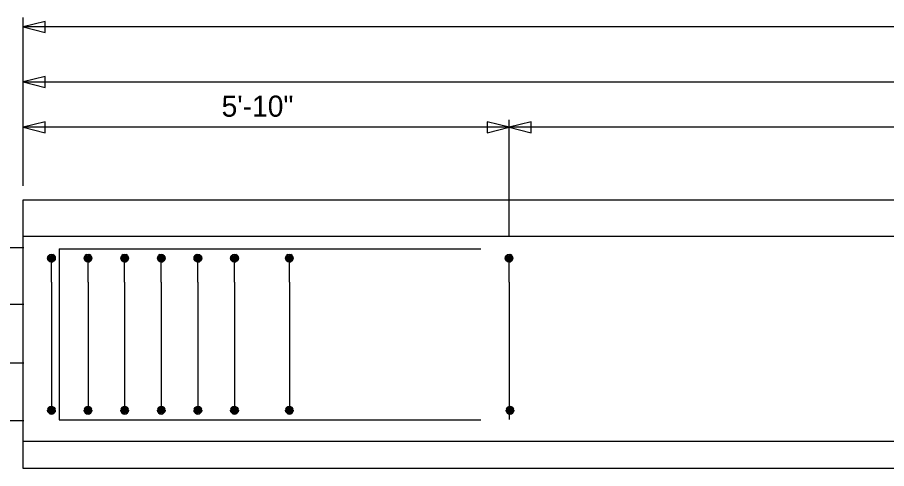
# Model space of a CAD drawing. Extents: x -0.5 to 35.3, y -1.7 to 25.9.
# Drawn here: x 3.32 to 9.26, y 9.51 to 12.58 of the extents above; entities that cross this region are included whole.
import ezdxf

# ---------------------------------------------------------------- set-up
doc = ezdxf.new("R2010")
doc.units = 0
for name, color, linetype in [('Arrowhead Terminators CELL', 7, 'Continuous'), ('P_SMU_Concrete_Girder', 7, 'Continuous'), ('P_SMU_Rebar_S_Bar', 7, 'Continuous'), ('SMU_Dimension Lines', 7, 'Continuous'), ('SMU_Text', 7, 'Continuous')]:
    doc.layers.add(name, color=color, linetype=linetype)

msp = doc.modelspace()

# ---------------------------------------------------------------- linework, layer by layer
at = {"layer": 'Arrowhead Terminators CELL'}
for points in [[(3.3586, 12.5195), (3.5086, 12.482), (3.5086, 12.557)], [(3.3586, 12.1445), (3.5086, 12.107), (3.5086, 12.182)], [(3.3586, 11.8356), (3.5086, 11.7981), (3.5086, 11.8731)], [(6.6772, 11.8356), (6.5272, 11.8731), (6.5272, 11.7981)], [(6.6772, 11.8356), (6.8272, 11.7981), (6.8272, 11.8731)]]:
    msp.add_lwpolyline(points, close=True, dxfattribs=at)
at = {"layer": 'P_SMU_Concrete_Girder'}
for p, q in [((3.3586, 11.3409), (20.9889, 11.3409)), ((3.3586, 9.5075), (3.3586, 11.3409)), ((15.2036, 11.0909), (3.3586, 11.0909)), ((3.3586, 9.695), (15.2036, 9.695)), ((15.2036, 9.5075), (3.3586, 9.5075))]:
    msp.add_line(p, q, dxfattribs=at)
at = {"layer": 'P_SMU_Rebar_S_Bar'}
for p, q in [((3.364, 11.0143), (2.989, 11.0143)), ((3.604, 11.0073), (6.4837, 11.0073)), ((3.604, 11.0073), (3.604, 9.8411)), ((3.552, 10.7784), (3.552, 10.9429)), ((3.802, 10.7784), (3.802, 10.9429)), ((4.052, 10.7784), (4.052, 10.9429)), ((4.302, 10.7784), (4.302, 10.9429)), ((4.552, 10.7784), (4.552, 10.9429)), ((4.8019, 10.7784), (4.8019, 10.9429)), ((5.1768, 10.7784), (5.1768, 10.9429)), ((6.6772, 10.7784), (6.6772, 10.9429)), ((3.552, 10.7784), (3.552, 9.9055)), ((3.802, 10.7784), (3.802, 9.9055)), ((4.052, 10.7784), (4.052, 9.9055)), ((4.302, 10.7784), (4.302, 9.9055)), ((4.552, 10.7784), (4.552, 9.9055)), ((4.8019, 10.7784), (4.8019, 9.9055)), ((5.1768, 10.7784), (5.1768, 9.9055)), ((6.6772, 10.7784), (6.6772, 9.843)), ((3.364, 10.6259), (2.989, 10.6259)), ((3.364, 10.2259), (2.989, 10.2259)), ((3.364, 9.8343), (2.989, 9.8343)), ((3.604, 9.8411), (6.4837, 9.8411))]:
    msp.add_line(p, q, dxfattribs=at)
for points in [[(3.552, 10.9693), (3.5621, 10.9673), (3.5707, 10.9616), (3.5764, 10.953), (3.5784, 10.9429), (3.5764, 10.9328), (3.5707, 10.9242), (3.5621, 10.9185), (3.552, 10.9165), (3.5419, 10.9185), (3.5333, 10.9242), (3.5276, 10.9328), (3.5256, 10.9429), (3.5276, 10.953), (3.5333, 10.9616), (3.5418, 10.9673), (3.552, 10.9693), (3.552, 10.9429), (3.552, 10.9165), (3.5621, 10.9185), (3.552, 10.9429), (3.5707, 10.9242), (3.5764, 10.9328), (3.552, 10.9429), (3.5784, 10.9429), (3.5764, 10.953), (3.552, 10.9429), (3.5707, 10.9616), (3.5621, 10.9673), (3.552, 10.9429), (3.5418, 10.9673), (3.5333, 10.9616), (3.552, 10.9429), (3.5276, 10.953), (3.5256, 10.9429), (3.552, 10.9429), (3.5276, 10.9328), (3.5333, 10.9242), (3.552, 10.9429), (3.5419, 10.9185)], [(3.802, 10.9693), (3.812, 10.9673), (3.8206, 10.9616), (3.8264, 10.953), (3.8284, 10.9429), (3.8264, 10.9328), (3.8206, 10.9242), (3.8121, 10.9185), (3.802, 10.9165), (3.7919, 10.9185), (3.7833, 10.9242), (3.7775, 10.9328), (3.7755, 10.9429), (3.7775, 10.953), (3.7832, 10.9616), (3.7918, 10.9673), (3.802, 10.9693), (3.802, 10.9429), (3.802, 10.9165), (3.8121, 10.9185), (3.802, 10.9429), (3.8206, 10.9242), (3.8264, 10.9328), (3.802, 10.9429), (3.8284, 10.9429), (3.8264, 10.953), (3.802, 10.9429), (3.8206, 10.9616), (3.812, 10.9673), (3.802, 10.9429), (3.7918, 10.9673), (3.7832, 10.9616), (3.802, 10.9429), (3.7775, 10.953), (3.7755, 10.9429), (3.802, 10.9429), (3.7775, 10.9328), (3.7833, 10.9242), (3.802, 10.9429), (3.7919, 10.9185)], [(4.052, 10.9693), (4.0621, 10.9673), (4.0707, 10.9616), (4.0764, 10.953), (4.0784, 10.9429), (4.0764, 10.9328), (4.0707, 10.9242), (4.0621, 10.9185), (4.052, 10.9165), (4.0419, 10.9185), (4.0333, 10.9242), (4.0276, 10.9328), (4.0256, 10.9429), (4.0276, 10.953), (4.0333, 10.9616), (4.0418, 10.9673), (4.052, 10.9693), (4.052, 10.9429), (4.052, 10.9165), (4.0621, 10.9185), (4.052, 10.9429), (4.0707, 10.9242), (4.0764, 10.9328), (4.052, 10.9429), (4.0784, 10.9429), (4.0764, 10.953), (4.052, 10.9429), (4.0707, 10.9616), (4.0621, 10.9673), (4.052, 10.9429), (4.0418, 10.9673), (4.0333, 10.9616), (4.052, 10.9429), (4.0276, 10.953), (4.0256, 10.9429), (4.052, 10.9429), (4.0276, 10.9328), (4.0333, 10.9242), (4.052, 10.9429), (4.0419, 10.9185)], [(4.302, 10.9693), (4.312, 10.9673), (4.3206, 10.9616), (4.3264, 10.953), (4.3284, 10.9429), (4.3264, 10.9328), (4.3206, 10.9242), (4.3121, 10.9185), (4.302, 10.9165), (4.2919, 10.9185), (4.2833, 10.9242), (4.2775, 10.9328), (4.2755, 10.9429), (4.2775, 10.953), (4.2832, 10.9616), (4.2918, 10.9673), (4.302, 10.9693), (4.302, 10.9429), (4.302, 10.9165), (4.3121, 10.9185), (4.302, 10.9429), (4.3206, 10.9242), (4.3264, 10.9328), (4.302, 10.9429), (4.3284, 10.9429), (4.3264, 10.953), (4.302, 10.9429), (4.3206, 10.9616), (4.312, 10.9673), (4.302, 10.9429), (4.2918, 10.9673), (4.2832, 10.9616), (4.302, 10.9429), (4.2775, 10.953), (4.2755, 10.9429), (4.302, 10.9429), (4.2775, 10.9328), (4.2833, 10.9242), (4.302, 10.9429), (4.2919, 10.9185)], [(4.552, 10.9693), (4.562, 10.9673), (4.5706, 10.9616), (4.5764, 10.953), (4.5784, 10.9429), (4.5764, 10.9328), (4.5706, 10.9242), (4.5621, 10.9185), (4.552, 10.9165), (4.5419, 10.9185), (4.5333, 10.9242), (4.5275, 10.9328), (4.5255, 10.9429), (4.5275, 10.953), (4.5332, 10.9616), (4.5418, 10.9673), (4.552, 10.9693), (4.552, 10.9429), (4.552, 10.9165), (4.5621, 10.9185), (4.552, 10.9429), (4.5706, 10.9242), (4.5764, 10.9328), (4.552, 10.9429), (4.5784, 10.9429), (4.5764, 10.953), (4.552, 10.9429), (4.5706, 10.9616), (4.562, 10.9673), (4.552, 10.9429), (4.5418, 10.9673), (4.5332, 10.9616), (4.552, 10.9429), (4.5275, 10.953), (4.5255, 10.9429), (4.552, 10.9429), (4.5275, 10.9328), (4.5333, 10.9242), (4.552, 10.9429), (4.5419, 10.9185)], [(4.8019, 10.9693), (4.812, 10.9673), (4.8206, 10.9616), (4.8264, 10.953), (4.8283, 10.9429), (4.8264, 10.9328), (4.8206, 10.9242), (4.812, 10.9185), (4.8019, 10.9165), (4.7918, 10.9185), (4.7832, 10.9242), (4.7775, 10.9328), (4.7755, 10.9429), (4.7775, 10.953), (4.7832, 10.9616), (4.7918, 10.9673), (4.8019, 10.9693), (4.8019, 10.9429), (4.8019, 10.9165), (4.812, 10.9185), (4.8019, 10.9429), (4.8206, 10.9242), (4.8264, 10.9328), (4.8019, 10.9429), (4.8283, 10.9429), (4.8264, 10.953), (4.8019, 10.9429), (4.8206, 10.9616), (4.812, 10.9673), (4.8019, 10.9429), (4.7918, 10.9673), (4.7832, 10.9616), (4.8019, 10.9429), (4.7775, 10.953), (4.7755, 10.9429), (4.8019, 10.9429), (4.7775, 10.9328), (4.7832, 10.9242), (4.8019, 10.9429), (4.7918, 10.9185)], [(5.1767, 10.9693), (5.1867, 10.9673), (5.1953, 10.9616), (5.2011, 10.953), (5.2031, 10.9429), (5.2011, 10.9328), (5.1953, 10.9242), (5.1868, 10.9185), (5.1767, 10.9165), (5.1666, 10.9185), (5.158, 10.9242), (5.1522, 10.9328), (5.1502, 10.9429), (5.1522, 10.953), (5.158, 10.9616), (5.1665, 10.9673), (5.1767, 10.9693), (5.1767, 10.9429), (5.1767, 10.9165), (5.1868, 10.9185), (5.1767, 10.9429), (5.1953, 10.9242), (5.2011, 10.9328), (5.1767, 10.9429), (5.2031, 10.9429), (5.2011, 10.953), (5.1767, 10.9429), (5.1953, 10.9616), (5.1867, 10.9673), (5.1767, 10.9429), (5.1665, 10.9673), (5.158, 10.9616), (5.1767, 10.9429), (5.1522, 10.953), (5.1502, 10.9429), (5.1767, 10.9429), (5.1522, 10.9328), (5.158, 10.9242), (5.1767, 10.9429), (5.1666, 10.9185)], [(6.6771, 10.9693), (6.6871, 10.9673), (6.6957, 10.9616), (6.7015, 10.953), (6.7035, 10.9429), (6.7015, 10.9328), (6.6957, 10.9242), (6.6872, 10.9185), (6.6771, 10.9165), (6.667, 10.9185), (6.6584, 10.9242), (6.6527, 10.9328), (6.6506, 10.9429), (6.6527, 10.953), (6.6584, 10.9616), (6.6669, 10.9673), (6.6771, 10.9693), (6.6771, 10.9429), (6.6771, 10.9165), (6.6872, 10.9185), (6.6771, 10.9429), (6.6957, 10.9242), (6.7015, 10.9328), (6.6771, 10.9429), (6.7035, 10.9429), (6.7015, 10.953), (6.6771, 10.9429), (6.6957, 10.9616), (6.6871, 10.9673), (6.6771, 10.9429), (6.6669, 10.9673), (6.6584, 10.9616), (6.6771, 10.9429), (6.6527, 10.953), (6.6506, 10.9429), (6.6771, 10.9429), (6.6527, 10.9328), (6.6584, 10.9242), (6.6771, 10.9429), (6.667, 10.9185)], [(3.552, 9.8791), (3.5621, 9.8811), (3.5707, 9.8868), (3.5764, 9.8954), (3.5784, 9.9055), (3.5764, 9.9156), (3.5707, 9.9242), (3.5621, 9.9299), (3.552, 9.9319), (3.5419, 9.9299), (3.5333, 9.9242), (3.5276, 9.9157), (3.5256, 9.9055), (3.5276, 9.8954), (3.5333, 9.8869), (3.5418, 9.8811), (3.552, 9.8791), (3.552, 9.9055), (3.552, 9.9319), (3.5621, 9.9299), (3.552, 9.9055), (3.5707, 9.9242), (3.5764, 9.9156), (3.552, 9.9055), (3.5784, 9.9055), (3.5764, 9.8954), (3.552, 9.9055), (3.5707, 9.8868), (3.5621, 9.8811), (3.552, 9.9055), (3.5418, 9.8811), (3.5333, 9.8869), (3.552, 9.9055), (3.5276, 9.8954), (3.5256, 9.9055), (3.552, 9.9055), (3.5276, 9.9157), (3.5333, 9.9242), (3.552, 9.9055), (3.5419, 9.9299)], [(3.802, 9.8791), (3.812, 9.8811), (3.8206, 9.8868), (3.8264, 9.8954), (3.8284, 9.9055), (3.8264, 9.9156), (3.8206, 9.9242), (3.8121, 9.9299), (3.802, 9.9319), (3.7919, 9.9299), (3.7833, 9.9242), (3.7775, 9.9157), (3.7755, 9.9055), (3.7775, 9.8954), (3.7832, 9.8869), (3.7918, 9.8811), (3.802, 9.8791), (3.802, 9.9055), (3.802, 9.9319), (3.8121, 9.9299), (3.802, 9.9055), (3.8206, 9.9242), (3.8264, 9.9156), (3.802, 9.9055), (3.8284, 9.9055), (3.8264, 9.8954), (3.802, 9.9055), (3.8206, 9.8868), (3.812, 9.8811), (3.802, 9.9055), (3.7918, 9.8811), (3.7832, 9.8869), (3.802, 9.9055), (3.7775, 9.8954), (3.7755, 9.9055), (3.802, 9.9055), (3.7775, 9.9157), (3.7833, 9.9242), (3.802, 9.9055), (3.7919, 9.9299)], [(4.052, 9.8791), (4.0621, 9.8811), (4.0707, 9.8868), (4.0764, 9.8954), (4.0784, 9.9055), (4.0764, 9.9156), (4.0707, 9.9242), (4.0621, 9.9299), (4.052, 9.9319), (4.0419, 9.9299), (4.0333, 9.9242), (4.0276, 9.9157), (4.0256, 9.9055), (4.0276, 9.8954), (4.0333, 9.8869), (4.0418, 9.8811), (4.052, 9.8791), (4.052, 9.9055), (4.052, 9.9319), (4.0621, 9.9299), (4.052, 9.9055), (4.0707, 9.9242), (4.0764, 9.9156), (4.052, 9.9055), (4.0784, 9.9055), (4.0764, 9.8954), (4.052, 9.9055), (4.0707, 9.8868), (4.0621, 9.8811), (4.052, 9.9055), (4.0418, 9.8811), (4.0333, 9.8869), (4.052, 9.9055), (4.0276, 9.8954), (4.0256, 9.9055), (4.052, 9.9055), (4.0276, 9.9157), (4.0333, 9.9242), (4.052, 9.9055), (4.0419, 9.9299)], [(4.302, 9.8791), (4.312, 9.8811), (4.3206, 9.8868), (4.3264, 9.8954), (4.3284, 9.9055), (4.3264, 9.9156), (4.3206, 9.9242), (4.3121, 9.9299), (4.302, 9.9319), (4.2919, 9.9299), (4.2833, 9.9242), (4.2775, 9.9157), (4.2755, 9.9055), (4.2775, 9.8954), (4.2832, 9.8869), (4.2918, 9.8811), (4.302, 9.8791), (4.302, 9.9055), (4.302, 9.9319), (4.3121, 9.9299), (4.302, 9.9055), (4.3206, 9.9242), (4.3264, 9.9156), (4.302, 9.9055), (4.3284, 9.9055), (4.3264, 9.8954), (4.302, 9.9055), (4.3206, 9.8868), (4.312, 9.8811), (4.302, 9.9055), (4.2918, 9.8811), (4.2832, 9.8869), (4.302, 9.9055), (4.2775, 9.8954), (4.2755, 9.9055), (4.302, 9.9055), (4.2775, 9.9157), (4.2833, 9.9242), (4.302, 9.9055), (4.2919, 9.9299)], [(4.552, 9.8791), (4.562, 9.8811), (4.5706, 9.8868), (4.5764, 9.8954), (4.5784, 9.9055), (4.5764, 9.9156), (4.5706, 9.9242), (4.5621, 9.9299), (4.552, 9.9319), (4.5419, 9.9299), (4.5333, 9.9242), (4.5275, 9.9157), (4.5255, 9.9055), (4.5275, 9.8954), (4.5332, 9.8869), (4.5418, 9.8811), (4.552, 9.8791), (4.552, 9.9055), (4.552, 9.9319), (4.5621, 9.9299), (4.552, 9.9055), (4.5706, 9.9242), (4.5764, 9.9156), (4.552, 9.9055), (4.5784, 9.9055), (4.5764, 9.8954), (4.552, 9.9055), (4.5706, 9.8868), (4.562, 9.8811), (4.552, 9.9055), (4.5418, 9.8811), (4.5332, 9.8869), (4.552, 9.9055), (4.5275, 9.8954), (4.5255, 9.9055), (4.552, 9.9055), (4.5275, 9.9157), (4.5333, 9.9242), (4.552, 9.9055), (4.5419, 9.9299)], [(4.8019, 9.8791), (4.812, 9.8811), (4.8206, 9.8868), (4.8264, 9.8954), (4.8283, 9.9055), (4.8264, 9.9156), (4.8206, 9.9242), (4.812, 9.9299), (4.8019, 9.9319), (4.7918, 9.9299), (4.7832, 9.9242), (4.7775, 9.9157), (4.7755, 9.9055), (4.7775, 9.8954), (4.7832, 9.8869), (4.7918, 9.8811), (4.8019, 9.8791), (4.8019, 9.9055), (4.8019, 9.9319), (4.812, 9.9299), (4.8019, 9.9055), (4.8206, 9.9242), (4.8264, 9.9156), (4.8019, 9.9055), (4.8283, 9.9055), (4.8264, 9.8954), (4.8019, 9.9055), (4.8206, 9.8868), (4.812, 9.8811), (4.8019, 9.9055), (4.7918, 9.8811), (4.7832, 9.8869), (4.8019, 9.9055), (4.7775, 9.8954), (4.7755, 9.9055), (4.8019, 9.9055), (4.7775, 9.9157), (4.7832, 9.9242), (4.8019, 9.9055), (4.7918, 9.9299)], [(5.177, 9.8791), (5.1871, 9.8811), (5.1957, 9.8868), (5.2015, 9.8954), (5.2034, 9.9055), (5.2015, 9.9156), (5.1957, 9.9242), (5.1871, 9.9299), (5.177, 9.9319), (5.1669, 9.9299), (5.1583, 9.9242), (5.1526, 9.9157), (5.1506, 9.9055), (5.1526, 9.8954), (5.1583, 9.8869), (5.1669, 9.8811), (5.177, 9.8791), (5.177, 9.9055), (5.177, 9.9319), (5.1871, 9.9299), (5.177, 9.9055), (5.1957, 9.9242), (5.2015, 9.9156), (5.177, 9.9055), (5.2034, 9.9055), (5.2015, 9.8954), (5.177, 9.9055), (5.1957, 9.8868), (5.1871, 9.8811), (5.177, 9.9055), (5.1669, 9.8811), (5.1583, 9.8869), (5.177, 9.9055), (5.1526, 9.8954), (5.1506, 9.9055), (5.177, 9.9055), (5.1526, 9.9157), (5.1583, 9.9242), (5.177, 9.9055), (5.1669, 9.9299)], [(6.6836, 9.8791), (6.6937, 9.8811), (6.7023, 9.8868), (6.7081, 9.8954), (6.71, 9.9055), (6.7081, 9.9156), (6.7023, 9.9242), (6.6937, 9.9299), (6.6836, 9.9319), (6.6735, 9.9299), (6.6649, 9.9242), (6.6592, 9.9157), (6.6572, 9.9055), (6.6592, 9.8954), (6.6649, 9.8869), (6.6735, 9.8811), (6.6836, 9.8791), (6.6836, 9.9055), (6.6836, 9.9319), (6.6937, 9.9299), (6.6836, 9.9055), (6.7023, 9.9242), (6.7081, 9.9156), (6.6836, 9.9055), (6.71, 9.9055), (6.7081, 9.8954), (6.6836, 9.9055), (6.7023, 9.8868), (6.6937, 9.8811), (6.6836, 9.9055), (6.6735, 9.8811), (6.6649, 9.8869), (6.6836, 9.9055), (6.6592, 9.8954), (6.6572, 9.9055), (6.6836, 9.9055), (6.6592, 9.9157), (6.6649, 9.9242), (6.6836, 9.9055), (6.6735, 9.9299)]]:
    msp.add_lwpolyline(points, dxfattribs=at)
at = {"layer": 'SMU_Dimension Lines'}
for p, q in [((3.3586, 11.437), (3.3586, 12.5849)), ((20.9889, 12.5195), (3.3586, 12.5195)), ((3.3586, 12.1445), (12.1737, 12.1445)), ((6.6772, 11.0936), (6.6772, 11.8861)), ((6.6772, 11.8356), (3.3586, 11.8356)), ((17.6727, 11.8356), (6.6772, 11.8356))]:
    msp.add_line(p, q, dxfattribs=at)

# ---------------------------------------------------------------- texts
at = {"layer": 'SMU_Text'}
msp.add_text('5\'-10"', height=0.144, dxfattribs=at).set_placement((4.714, 11.9076))

doc.saveas('drawing.dxf')
